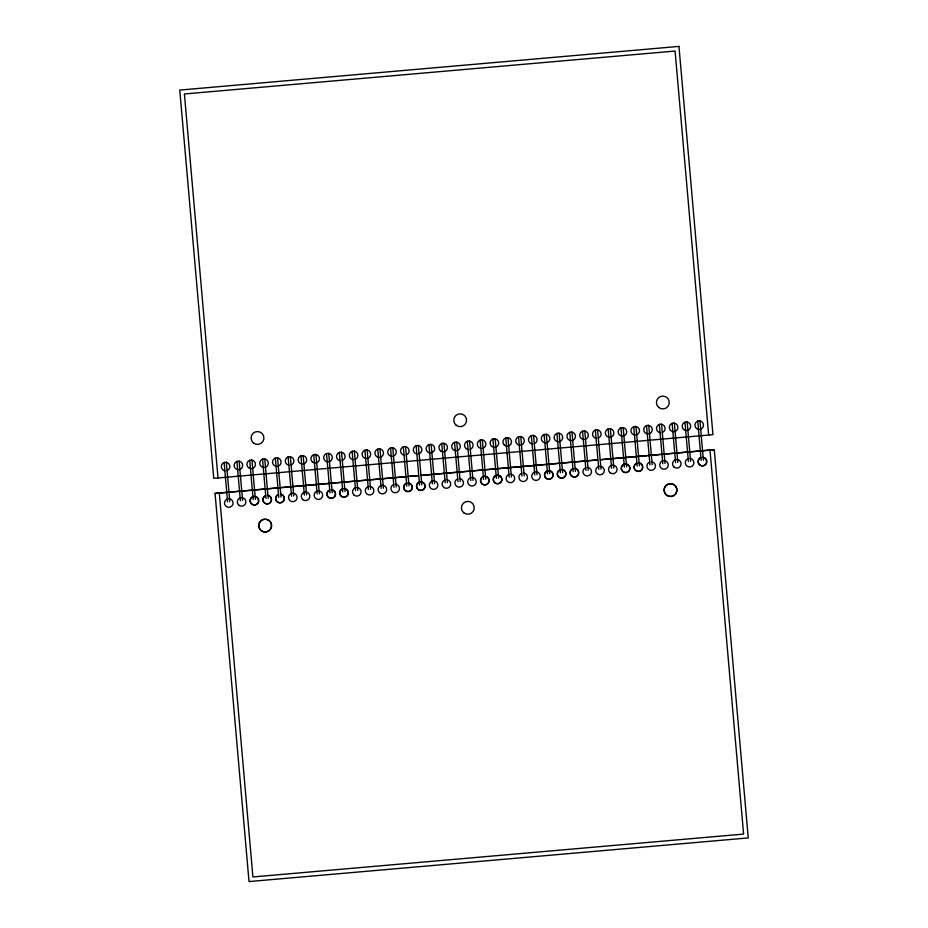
<?xml version="1.0" encoding="UTF-8"?>
<svg xmlns="http://www.w3.org/2000/svg" width="928" height="928" viewBox="0 0 928 928"><rect width="100%" height="100%" fill="white"/><g stroke="black" fill="none" stroke-linecap="round" stroke-linejoin="round"><path stroke-width="1.39" d="M678.96 46.435L712.948 434.675L213.742 478.349L179.765 90.074L678.983 46.4M714.27 449.744L600.288 459.72L714.27 449.709L748.235 837.926L249.017 881.565L215.052 493.383L405.501 476.725M408.39 476.47L418.493 475.588L215.052 493.429M421.382 475.333L597.4 459.94L421.37 475.426M708.679 435.046L675.085 51.04L184.405 93.972L218.01 477.978M710.001 450.126L743.595 834.086L252.915 876.96L219.321 493.046M699.956 420.825L703.401 460.207M697.74 421.01L701.185 460.392M687.161 421.938L690.606 461.32M684.945 422.136L688.39 461.518M674.354 423.064L677.8 462.446M672.139 423.249L675.584 462.643M661.56 424.177L665.005 463.559M659.344 424.374L662.789 463.756M648.753 425.302L652.198 464.684M646.538 425.488L649.983 464.882M635.958 426.416L639.404 465.798M633.743 426.613L637.188 465.995M623.152 427.541L626.597 466.923M620.936 427.738L624.382 467.12M610.357 428.655L613.802 468.048M608.142 428.852L611.587 468.234M597.551 429.78L600.996 469.162M595.335 429.977L598.78 469.359M584.756 430.894L588.201 470.287M582.54 431.091L585.986 470.473M571.95 432.019L575.395 471.401M569.746 432.309A4.28 4.28 0 0 0 568.458 439.605A4.28 4.28 0 0 0 575.43 437.076A4.28 4.28 0 0 0 569.746 432.309L573.179 471.598M559.155 433.144L562.6 472.526M556.939 433.33L560.384 472.712M546.348 434.258L549.805 473.64M544.133 434.455L547.578 473.837M533.554 435.383L536.999 474.765M531.338 435.568L534.783 474.95M520.759 436.496L524.204 475.878M518.532 436.694L521.977 476.076M507.952 437.622L511.398 477.004M505.737 437.807L509.182 477.201M495.158 438.735L498.603 478.117M492.93 438.932L496.376 478.314M482.351 439.86L485.796 479.242M480.136 440.046L483.581 479.44M469.556 440.974L473.002 480.356M467.329 441.171L470.786 480.553M456.75 442.099L460.195 481.481M454.534 442.296L457.98 481.678M443.955 443.213L447.4 482.606M441.74 443.41L445.185 482.792M431.149 444.338L434.594 483.72M428.933 444.535L432.378 483.917M418.354 445.452L421.799 484.845M416.138 445.649L419.584 485.031M405.548 446.577L408.993 485.959M403.332 446.774L406.777 486.156M392.753 447.702L396.198 487.084M390.537 447.888L393.982 487.27M379.946 448.816L383.392 488.198M377.742 449.106A4.28 4.28 0 0 0 376.455 456.402A4.28 4.28 0 0 0 383.426 453.873A4.28 4.28 0 0 0 377.742 449.106L381.176 488.395M367.152 449.941L370.597 489.323M364.936 450.126L368.381 489.52M354.345 451.054L357.79 490.436M352.13 451.252L355.575 490.634M341.55 452.18L344.996 491.562M339.335 452.365L342.78 491.759M328.744 453.293L332.189 492.675M326.528 453.49L329.974 492.872M315.949 454.418L319.394 493.8M313.734 454.616L317.179 493.998M303.143 455.532L306.588 494.926M300.927 455.729L304.372 495.111M290.348 456.657L293.793 496.039M288.132 456.854L291.578 496.236M277.542 457.771L280.998 497.164M275.326 457.968L278.771 497.35M264.747 458.896L268.192 498.278M262.531 459.093L265.976 498.475M251.952 460.021L255.397 499.403M249.736 460.3A4.28 4.28 0 0 0 248.449 467.608A4.28 4.28 0 0 0 255.42 465.067A4.28 4.28 0 0 0 249.736 460.3L253.17 499.589M239.146 461.135L242.591 500.517M236.93 461.332L240.375 500.714M226.351 462.26L229.796 501.642M224.124 462.446L227.58 501.828M523.949 473.048A4.28 4.28 0 0 1 526.907 479.405A4.28 4.28 0 0 1 519.924 480.008A4.28 4.28 0 0 1 521.733 473.234M561.22 469.545A4.28 4.28 0 0 0 557.89 475.948A4.28 4.28 0 0 0 565.106 476.273A4.28 4.28 0 0 0 562.345 469.591A4.28 4.28 0 0 1 565.117 476.354A4.28 4.28 0 0 1 557.89 476.041A4.28 4.28 0 0 1 561.231 469.638M511.142 474.162A4.28 4.28 0 0 1 514.112 480.518A4.28 4.28 0 0 1 507.117 481.133A4.28 4.28 0 0 1 508.938 474.359M663.636 460.671A4.28 4.28 0 0 1 668.032 466.401A4.28 4.28 0 0 1 660.98 467.967A4.28 4.28 0 0 1 662.546 460.914M639.137 462.875A4.28 4.28 0 0 1 642.28 468.907A4.28 4.28 0 0 1 635.645 470.368A4.28 4.28 0 0 1 635.935 463.582M599.627 466.274A4.28 4.28 0 0 1 604.024 472.004A4.28 4.28 0 0 1 596.971 473.57A4.28 4.28 0 0 1 598.537 466.517M575.14 468.478A4.28 4.28 0 0 1 578.283 474.498A4.28 4.28 0 0 1 571.648 475.971A4.28 4.28 0 0 1 571.938 469.185M395.943 484.242A4.28 4.28 0 0 1 398.912 490.599A4.28 4.28 0 0 1 391.918 491.214A4.28 4.28 0 0 1 393.739 484.439M370.342 486.481A4.28 4.28 0 0 1 373.102 493.151A4.28 4.28 0 0 1 365.887 492.838A4.28 4.28 0 0 1 369.228 486.434M420.419 481.864A4.28 4.28 0 0 1 424.815 487.594A4.28 4.28 0 0 1 417.762 489.16A4.28 4.28 0 0 1 419.328 482.108A4.28 4.28 0 0 1 425.012 486.956A4.28 4.28 0 0 1 418.052 489.497A4.28 4.28 0 0 1 419.34 482.2M651.955 461.842A4.28 4.28 0 0 1 654.913 468.199A4.28 4.28 0 0 1 647.93 468.814A4.28 4.28 0 0 1 649.739 462.04M471.633 477.468A4.28 4.28 0 0 1 476.029 483.198A4.28 4.28 0 0 1 468.976 484.764A4.28 4.28 0 0 1 470.531 477.711M498.336 475.194A4.28 4.28 0 0 1 501.097 481.864A4.28 4.28 0 0 1 493.882 481.551A4.28 4.28 0 0 1 497.222 475.148A4.28 4.28 0 0 0 493.893 481.644A4.28 4.28 0 0 0 501.108 481.957A4.28 4.28 0 0 0 498.348 475.287M319.139 490.958A4.28 4.28 0 0 1 321.9 497.628A4.28 4.28 0 0 1 314.685 497.315A4.28 4.28 0 0 1 318.026 490.912M629.114 465.798A4.28 4.28 0 0 1 627.409 472.132A4.28 4.28 0 0 1 621.458 469.359A4.28 4.28 0 0 1 625.228 463.988A4.28 4.28 0 0 0 621.899 470.438A4.28 4.28 0 0 0 629.114 470.751A4.28 4.28 0 0 0 626.354 464.081M626.342 464.035A4.28 4.28 0 0 1 628.349 464.974M484.416 476.261A4.28 4.28 0 0 1 488.824 481.992A4.28 4.28 0 0 1 481.76 483.558A4.28 4.28 0 0 1 483.326 476.505M690.351 458.478A4.28 4.28 0 0 1 693.112 465.16A4.28 4.28 0 0 1 685.896 464.847A4.28 4.28 0 0 1 689.237 458.432M587.946 467.445A4.28 4.28 0 0 1 590.916 473.802A4.28 4.28 0 0 1 583.921 474.417A4.28 4.28 0 0 1 585.742 467.631M329.73 489.984A4.28 4.28 0 0 0 327.909 496.758A4.28 4.28 0 0 0 334.904 496.202A4.28 4.28 0 0 0 331.934 489.787A4.28 4.28 0 0 1 334.904 496.202A4.28 4.28 0 0 1 327.909 496.758A4.28 4.28 0 0 1 329.73 490.03M255.13 496.468A4.28 4.28 0 0 1 257.891 503.15A4.28 4.28 0 0 1 250.676 502.825A4.28 4.28 0 0 1 254.017 496.422A4.28 4.28 0 0 0 250.688 502.918A4.28 4.28 0 0 0 257.903 503.231A4.28 4.28 0 0 0 255.142 496.561M434.339 480.878A4.28 4.28 0 0 1 437.111 487.56A4.28 4.28 0 0 1 429.896 487.235A4.28 4.28 0 0 1 433.225 480.832M535.63 471.876A4.28 4.28 0 0 1 540.026 477.607A4.28 4.28 0 0 1 532.974 479.173A4.28 4.28 0 0 1 534.54 472.12M292.424 493.151A4.28 4.28 0 0 1 296.821 498.881A4.28 4.28 0 0 1 289.768 500.447A4.28 4.28 0 0 1 291.334 493.394M700.942 457.504A4.28 4.28 0 0 0 699.12 464.29A4.28 4.28 0 0 0 706.115 463.722A4.28 4.28 0 0 0 703.146 457.318A4.28 4.28 0 0 1 706.115 463.722A4.28 4.28 0 0 1 699.12 464.29A4.28 4.28 0 0 1 700.942 457.562M459.94 478.639A4.28 4.28 0 0 1 462.91 484.996A4.28 4.28 0 0 1 455.915 485.611A4.28 4.28 0 0 1 457.736 478.836M383.148 485.356A4.28 4.28 0 0 1 385.909 492.037A4.28 4.28 0 0 1 378.694 491.724A4.28 4.28 0 0 1 382.023 485.309M266.278 519.216A6.426 6.426 0 0 1 270.419 529.227A6.426 6.426 0 0 1 259.596 528.751A6.426 6.426 0 0 1 264.596 519.135M575.151 468.559A4.28 4.28 0 0 1 578.109 474.916A4.28 4.28 0 0 1 571.126 475.53A4.28 4.28 0 0 1 572.936 468.756M344.729 488.638A4.28 4.28 0 0 1 347.698 494.995A4.28 4.28 0 0 1 340.704 495.598A4.28 4.28 0 0 1 342.525 488.824M447.145 479.764A4.28 4.28 0 0 1 450.115 486.121A4.28 4.28 0 0 1 443.12 486.736A4.28 4.28 0 0 1 444.941 479.95M228.427 498.754A4.28 4.28 0 0 1 232.824 504.484A4.28 4.28 0 0 1 225.771 506.05A4.28 4.28 0 0 1 227.325 498.997M408.738 483.07A4.28 4.28 0 0 1 411.707 489.427A4.28 4.28 0 0 1 404.712 490.042A4.28 4.28 0 0 1 406.534 483.268A4.28 4.28 0 0 0 404.968 490.367A4.28 4.28 0 0 0 412.02 488.801A4.28 4.28 0 0 0 407.624 483.07M548.425 470.67A4.28 4.28 0 0 1 552.821 476.4A4.28 4.28 0 0 1 545.768 477.955A4.28 4.28 0 0 1 547.334 470.914A4.28 4.28 0 0 1 553.018 475.762A4.28 4.28 0 0 1 546.047 478.303A4.28 4.28 0 0 1 547.334 470.995M267.937 495.39A4.28 4.28 0 0 1 271.069 501.422A4.28 4.28 0 0 1 264.434 502.883A4.28 4.28 0 0 1 264.735 496.097M343.627 488.673A4.28 4.28 0 0 1 348.023 494.404A4.28 4.28 0 0 1 340.97 495.97A4.28 4.28 0 0 1 342.536 488.917M267.937 495.436A4.28 4.28 0 0 1 270.906 501.793A4.28 4.28 0 0 1 263.912 502.408A4.28 4.28 0 0 1 265.733 495.633M639.148 462.968A4.28 4.28 0 0 1 642.118 469.324A4.28 4.28 0 0 1 635.123 469.928A4.28 4.28 0 0 1 636.944 463.153M520.388 445.069A4.28 4.28 0 0 1 515.991 439.338A4.28 4.28 0 0 1 523.044 437.784A4.28 4.28 0 0 1 521.478 444.837M672.87 431.59A4.28 4.28 0 0 1 670.109 424.908A4.28 4.28 0 0 1 677.324 425.233A4.28 4.28 0 0 1 673.995 431.636M557.67 441.67A4.28 4.28 0 0 1 554.909 434.988A4.28 4.28 0 0 1 562.124 435.302A4.28 4.28 0 0 1 558.784 441.716M660.075 432.703A4.28 4.28 0 0 1 657.105 426.346A4.28 4.28 0 0 1 664.1 425.732A4.28 4.28 0 0 1 662.279 432.518M635.587 435A4.28 4.28 0 0 1 631.191 429.258A4.28 4.28 0 0 1 638.244 427.704A4.28 4.28 0 0 1 636.678 434.756M596.066 438.306A4.28 4.28 0 0 1 593.108 431.949A4.28 4.28 0 0 1 600.091 431.334A4.28 4.28 0 0 1 598.282 438.109M392.382 456.274A4.28 4.28 0 0 1 387.985 450.544A4.28 4.28 0 0 1 395.038 448.978A4.28 4.28 0 0 1 393.472 456.031M365.667 458.467A4.28 4.28 0 0 1 362.906 451.785A4.28 4.28 0 0 1 370.121 452.11A4.28 4.28 0 0 1 366.78 458.513M416.869 453.989A4.28 4.28 0 0 1 413.9 447.621A4.28 4.28 0 0 1 420.894 447.018A4.28 4.28 0 0 1 419.073 453.792M648.394 433.875A4.28 4.28 0 0 1 643.997 428.144A4.28 4.28 0 0 1 651.05 426.578A4.28 4.28 0 0 1 649.484 433.631M468.072 449.5A4.28 4.28 0 0 1 465.102 443.143A4.28 4.28 0 0 1 472.097 442.528A4.28 4.28 0 0 1 470.276 449.314M493.673 447.261A4.28 4.28 0 0 1 490.9 440.591A4.28 4.28 0 0 1 498.127 440.904A4.28 4.28 0 0 1 494.786 447.319M621.667 436.067A4.28 4.28 0 0 1 618.906 429.397A4.28 4.28 0 0 1 626.122 429.71A4.28 4.28 0 0 1 622.792 436.114M480.866 448.386A4.28 4.28 0 0 1 477.908 442.03A4.28 4.28 0 0 1 484.892 441.415A4.28 4.28 0 0 1 483.082 448.189M584.385 439.478A4.28 4.28 0 0 1 579.988 433.747A4.28 4.28 0 0 1 587.041 432.181A4.28 4.28 0 0 1 585.475 439.234M301.67 464.058A4.28 4.28 0 0 1 298.897 457.388A4.28 4.28 0 0 1 306.112 457.701A4.28 4.28 0 0 1 302.783 464.116M328.384 461.877A4.28 4.28 0 0 1 323.988 456.135A4.28 4.28 0 0 1 331.041 454.581A4.28 4.28 0 0 1 329.475 461.634M429.664 452.864A4.28 4.28 0 0 1 426.903 446.194A4.28 4.28 0 0 1 434.118 446.507A4.28 4.28 0 0 1 430.789 452.91M352.86 459.58A4.28 4.28 0 0 1 349.902 453.224A4.28 4.28 0 0 1 356.886 452.609A4.28 4.28 0 0 1 355.076 459.395M532.069 443.909A4.28 4.28 0 0 1 529.099 437.54A4.28 4.28 0 0 1 536.094 436.937A4.28 4.28 0 0 1 534.273 443.712M288.863 465.183A4.28 4.28 0 0 1 285.894 458.826A4.28 4.28 0 0 1 292.888 458.212A4.28 4.28 0 0 1 291.067 464.986M699.596 429.397A4.28 4.28 0 0 1 695.188 423.667A4.28 4.28 0 0 1 702.241 422.101A4.28 4.28 0 0 1 700.686 429.154M456.39 450.672A4.28 4.28 0 0 1 451.982 444.941A4.28 4.28 0 0 1 459.035 443.375A4.28 4.28 0 0 1 457.481 450.428M608.872 437.181A4.28 4.28 0 0 1 606.112 430.511A4.28 4.28 0 0 1 613.327 430.824A4.28 4.28 0 0 1 609.986 437.239M237.661 469.661A4.28 4.28 0 0 1 234.9 462.991A4.28 4.28 0 0 1 242.115 463.304A4.28 4.28 0 0 1 238.774 469.707M340.066 460.706A4.28 4.28 0 0 1 337.096 454.349A4.28 4.28 0 0 1 344.091 453.734A4.28 4.28 0 0 1 342.27 460.508M277.182 466.355A4.28 4.28 0 0 1 272.786 460.624A4.28 4.28 0 0 1 279.838 459.058A4.28 4.28 0 0 1 278.272 466.111M224.866 470.786A4.28 4.28 0 0 1 221.896 464.418A4.28 4.28 0 0 1 228.891 463.814A4.28 4.28 0 0 1 227.07 470.589M404.063 455.103A4.28 4.28 0 0 1 401.105 448.746A4.28 4.28 0 0 1 408.088 448.131A4.28 4.28 0 0 1 406.278 454.906M544.875 442.784A4.28 4.28 0 0 1 542.103 436.114A4.28 4.28 0 0 1 549.318 436.427A4.28 4.28 0 0 1 545.989 442.83M264.376 467.468A4.28 4.28 0 0 1 259.979 461.738A4.28 4.28 0 0 1 267.032 460.172A4.28 4.28 0 0 1 265.478 467.225M666.374 494.995A6.426 6.426 0 0 0 676.837 491.19A6.426 6.426 0 0 0 668.311 484.033A6.426 6.426 0 0 0 666.374 494.995A6.426 6.426 0 0 0 676.837 491.225A6.426 6.426 0 0 0 668.311 484.08A6.426 6.426 0 0 0 666.374 495.03M674.053 467.097A4.28 4.28 0 0 0 681.024 464.568A4.28 4.28 0 0 0 675.34 459.801A4.28 4.28 0 0 0 674.053 467.097M302.841 499.577A4.28 4.28 0 0 0 309.813 497.037A4.28 4.28 0 0 0 304.129 492.269A4.28 4.28 0 0 0 302.841 499.577M354.044 495.1A4.28 4.28 0 0 0 361.015 492.559A4.28 4.28 0 0 0 355.331 487.792A4.28 4.28 0 0 0 354.044 495.1M463.698 512.732A6.426 6.426 0 0 0 474.162 508.915A6.426 6.426 0 0 0 465.636 501.77A6.426 6.426 0 0 0 463.698 512.732M610.056 472.7A4.28 4.28 0 0 0 617.027 470.16A4.28 4.28 0 0 0 611.343 465.392A4.28 4.28 0 0 0 610.056 472.7M238.844 505.18A4.28 4.28 0 0 0 245.816 502.64A4.28 4.28 0 0 0 240.132 497.872A4.28 4.28 0 0 0 238.844 505.18M283.701 500.586A4.28 4.28 0 0 0 280.732 494.23A4.28 4.28 0 0 1 283.701 500.679A4.28 4.28 0 0 1 276.718 501.294A4.28 4.28 0 0 1 278.528 494.427A4.28 4.28 0 0 0 276.718 501.294A4.28 4.28 0 0 0 283.701 500.586M482.05 483.894A4.28 4.28 0 0 0 489.021 481.365A4.28 4.28 0 0 0 483.337 476.598A4.28 4.28 0 0 0 482.05 483.894M261.035 530.549A6.426 6.426 0 0 0 271.498 526.744A6.426 6.426 0 0 0 262.972 519.587A6.426 6.426 0 0 0 261.035 530.549M658.718 407.438A6.426 6.426 0 0 0 669.169 403.634A6.426 6.426 0 0 0 660.643 396.476A6.426 6.426 0 0 0 658.718 407.438M504.461 445.208A4.28 4.28 0 0 0 511.432 442.668A4.28 4.28 0 0 0 505.748 437.9A4.28 4.28 0 0 0 504.461 445.208M312.458 462.005A4.28 4.28 0 0 0 319.429 459.464A4.28 4.28 0 0 0 313.745 454.697A4.28 4.28 0 0 0 312.458 462.005M683.669 429.525A4.28 4.28 0 0 0 690.641 426.996A4.28 4.28 0 0 0 684.957 422.228A4.28 4.28 0 0 0 683.669 429.525M253.367 442.9A6.426 6.426 0 0 0 263.83 439.095A6.426 6.426 0 0 0 255.304 431.938A6.426 6.426 0 0 0 253.367 442.9M456.042 425.163A6.426 6.426 0 0 0 466.494 421.358A6.426 6.426 0 0 0 457.98 414.213A6.426 6.426 0 0 0 456.042 425.163M440.464 450.811A4.28 4.28 0 0 0 447.424 448.27A4.28 4.28 0 0 0 441.751 443.503A4.28 4.28 0 0 0 440.464 450.811"/></g></svg>
